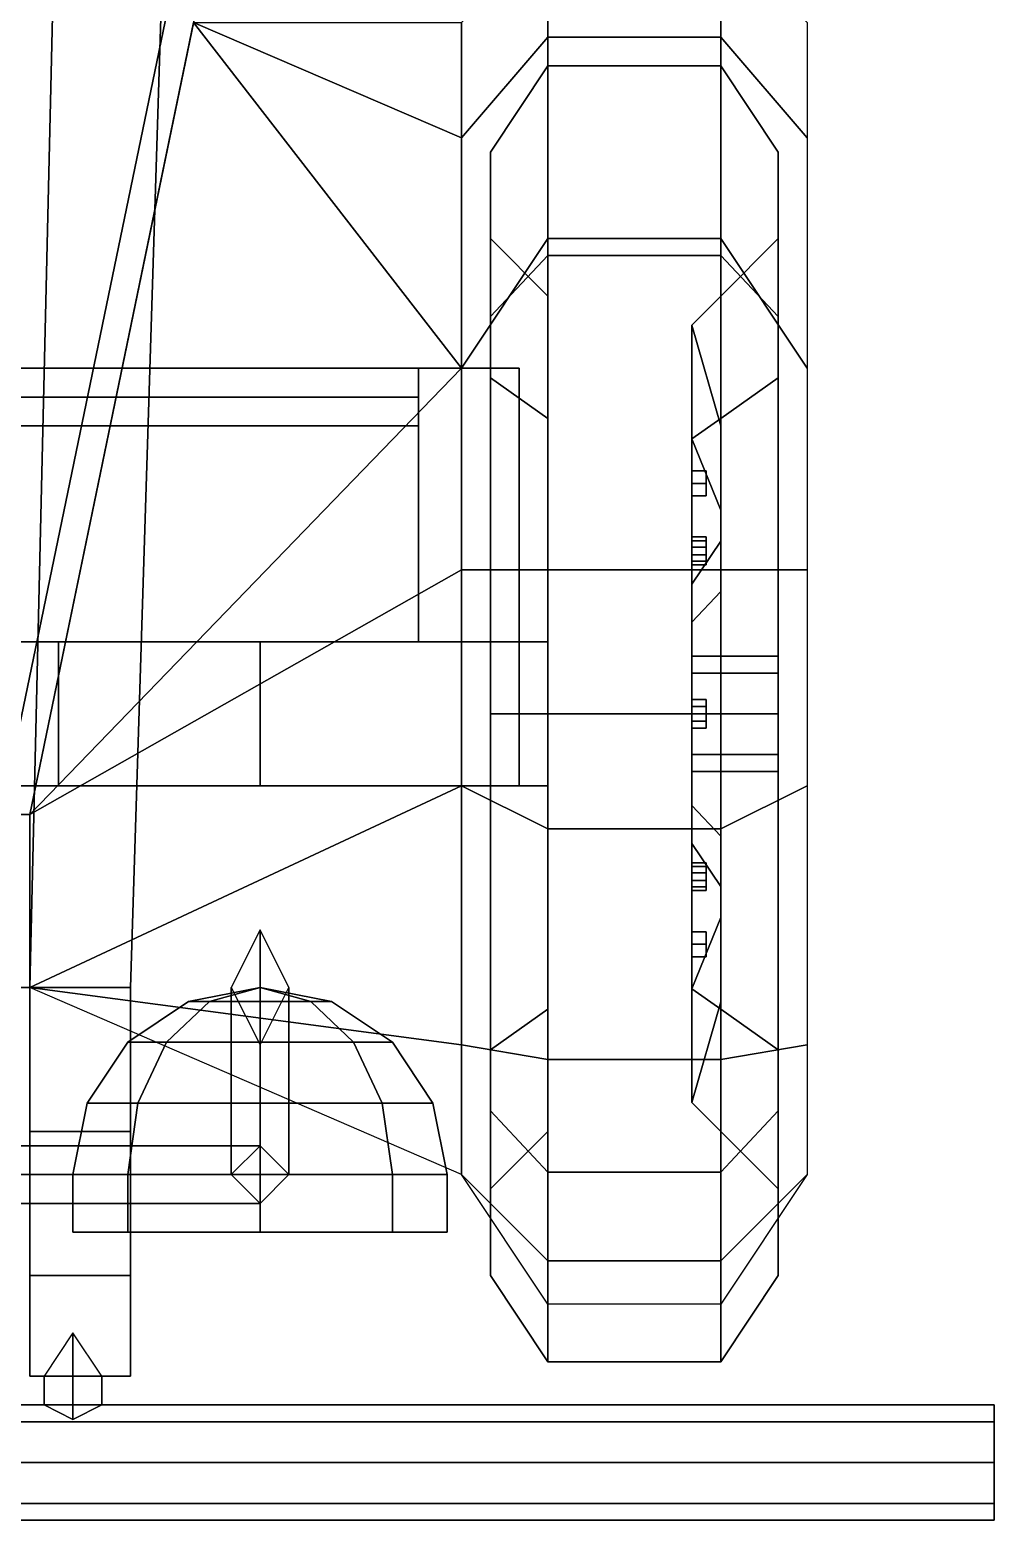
# Model space of a CAD drawing. Header units: millimetres. Extents: x -1 to 1, y -2.4 to 8.9.
# Drawn here: x 0.32 to 0.99, y -2.39 to -1.355 of the extents above; entities that cross this region are included whole.
import ezdxf

# ---------------------------------------------------------------- set-up
doc = ezdxf.new("R2010")
doc.units = ezdxf.units.MM
for name, color, linetype in [('cab_c4p', 7, 'Continuous'), ('fenders2', 5, 'Continuous'), ('frame', 5, 'Continuous'), ('frame_c4p', 5, 'Continuous'), ('wheels', 2, 'Continuous')]:
    doc.layers.add(name, color=color, linetype=linetype)

msp = doc.modelspace()

# ---------------------------------------------------------------- linework, layer by layer
for points in [[(0.05, -1.9, 1.49), (0.3, -1.9, 1.43), (0.48, -1.03, 1.43), (0.05, -1.03, 1.51)], [(0.3, -1.9, 1.43), (0.32, -1.9, 1.39), (0.5, -1.03, 1.39), (0.48, -1.03, 1.43)], [(0.32, -1.9, 1.39), (0.32, -1.9, 0.69), (0.5, -1.03, 0.69), (0.5, -1.03, 1.39)], [(0.32, -2.02, 0.69), (0.28, -2.02, 0.59), (0.28, -1.9, 0.59), (0.32, -1.9, 0.69)], [(0.3, -2.02, 1.43), (0.32, -2.02, 1.39), (0.32, -1.9, 1.39), (0.3, -1.9, 1.43)], [(0.32, -2.02, 1.39), (0.32, -2.02, 0.69), (0.32, -1.9, 0.69), (0.32, -1.9, 1.39)], [(0.46, -2.15, 0.88), (0.48, -2.13, 0.9), (0.48, -1.98, 0.79), (0.46, -2.02, 0.79)], [(0.48, -2.13, 0.9), (0.5, -2.15, 0.9), (0.5, -2.02, 0.79), (0.48, -1.98, 0.79)], [(-0.32, -2.02, 1.39), (0.32, -2.02, 1.39), (0.3, -2.02, 1.43), (-0.3, -2.02, 1.43)], [(-0.27, -2.02, 1.36), (0.27, -2.02, 1.36), (0.32, -2.02, 1.39), (-0.32, -2.02, 1.39)], [(0.48, -2.02, 1.07), (0.4303, -2.0299, 1.07), (0.4448, -2.0299, 1.1052), (0.48, -2.02, 1.07)], [(0.48, -2.02, 1.07), (0.4448, -2.0299, 1.0348), (0.4303, -2.0299, 1.07), (0.48, -2.02, 1.07)], [(0.48, -2.02, 1.07), (0.4448, -2.0299, 1.1052), (0.48, -2.0299, 1.1197), (0.48, -2.02, 1.07)], [(0.48, -2.02, 1.07), (0.48, -2.0299, 1.0203), (0.4448, -2.0299, 1.0348), (0.48, -2.02, 1.07)], [(0.48, -2.17, 0.9), (0.46, -2.15, 0.88), (0.46, -2.02, 0.79), (0.48, -2.06, 0.79)], [(0.48, -2.02, 1.07), (0.48, -2.0299, 1.1197), (0.5152, -2.0299, 1.1052), (0.48, -2.02, 1.07)], [(0.48, -2.02, 1.07), (0.5152, -2.0299, 1.1052), (0.5297, -2.0299, 1.07), (0.48, -2.02, 1.07)], [(0.48, -2.02, 1.07), (0.5297, -2.0299, 1.07), (0.5152, -2.0299, 1.0348), (0.48, -2.02, 1.07)], [(0.48, -2.02, 1.07), (0.5152, -2.0299, 1.0348), (0.48, -2.0299, 1.0203), (0.48, -2.02, 1.07)], [(0.5, -2.15, 0.9), (0.48, -2.17, 0.9), (0.48, -2.06, 0.79), (0.5, -2.02, 0.79)], [(0.4303, -2.0299, 1.07), (0.3881, -2.0581, 1.07), (0.415, -2.0581, 1.135), (0.4448, -2.0299, 1.1052)], [(0.4448, -2.0299, 1.0348), (0.415, -2.0581, 1.005), (0.3881, -2.0581, 1.07), (0.4303, -2.0299, 1.07)], [(0.4448, -2.0299, 1.1052), (0.415, -2.0581, 1.135), (0.48, -2.0581, 1.1619), (0.48, -2.0299, 1.1197)], [(0.48, -2.0299, 1.0203), (0.48, -2.0581, 0.9781), (0.415, -2.0581, 1.005), (0.4448, -2.0299, 1.0348)], [(0.48, -2.0299, 1.1197), (0.48, -2.0581, 1.1619), (0.545, -2.0581, 1.135), (0.5152, -2.0299, 1.1052)], [(0.5152, -2.0299, 1.0348), (0.545, -2.0581, 1.005), (0.48, -2.0581, 0.9781), (0.48, -2.0299, 1.0203)], [(0.5152, -2.0299, 1.1052), (0.545, -2.0581, 1.135), (0.5719, -2.0581, 1.07), (0.5297, -2.0299, 1.07)], [(0.5297, -2.0299, 1.07), (0.5719, -2.0581, 1.07), (0.545, -2.0581, 1.005), (0.5152, -2.0299, 1.0348)], [(0.3881, -2.0581, 1.07), (0.3599, -2.1003, 1.07), (0.3951, -2.1003, 1.1549), (0.415, -2.0581, 1.135)], [(0.415, -2.0581, 1.005), (0.3951, -2.1003, 0.9851), (0.3599, -2.1003, 1.07), (0.3881, -2.0581, 1.07)], [(0.415, -2.0581, 1.135), (0.3951, -2.1003, 1.1549), (0.48, -2.1003, 1.1901), (0.48, -2.0581, 1.1619)], [(0.48, -2.0581, 0.9781), (0.48, -2.1003, 0.9499), (0.3951, -2.1003, 0.9851), (0.415, -2.0581, 1.005)], [(0.48, -2.0581, 1.1619), (0.48, -2.1003, 1.1901), (0.5649, -2.1003, 1.1549), (0.545, -2.0581, 1.135)], [(0.545, -2.0581, 1.005), (0.5649, -2.1003, 0.9851), (0.48, -2.1003, 0.9499), (0.48, -2.0581, 0.9781)], [(0.545, -2.0581, 1.135), (0.5649, -2.1003, 1.1549), (0.6001, -2.1003, 1.07), (0.5719, -2.0581, 1.07)], [(0.5719, -2.0581, 1.07), (0.6001, -2.1003, 1.07), (0.5649, -2.1003, 0.9851), (0.545, -2.0581, 1.005)], [(0.3599, -2.1003, 1.07), (0.35, -2.15, 1.07), (0.3881, -2.15, 1.1619), (0.3951, -2.1003, 1.1549)], [(0.3951, -2.1003, 0.9851), (0.3881, -2.15, 0.9781), (0.35, -2.15, 1.07), (0.3599, -2.1003, 1.07)], [(0.3951, -2.1003, 1.1549), (0.3881, -2.15, 1.1619), (0.48, -2.15, 1.2), (0.48, -2.1003, 1.1901)], [(0.48, -2.1003, 0.9499), (0.48, -2.15, 0.94), (0.3881, -2.15, 0.9781), (0.3951, -2.1003, 0.9851)], [(0.48, -2.1003, 1.1901), (0.48, -2.15, 1.2), (0.5719, -2.15, 1.1619), (0.5649, -2.1003, 1.1549)], [(0.5649, -2.1003, 0.9851), (0.5719, -2.15, 0.9781), (0.48, -2.15, 0.94), (0.48, -2.1003, 0.9499)], [(0.5649, -2.1003, 1.1549), (0.5719, -2.15, 1.1619), (0.61, -2.15, 1.07), (0.6001, -2.1003, 1.07)], [(0.6001, -2.1003, 1.07), (0.61, -2.15, 1.07), (0.5719, -2.15, 0.9781), (0.5649, -2.1003, 0.9851)], [(0.46, -2.15, 0.92), (0.48, -2.13, 0.9), (-0.48, -2.13, 0.9), (-0.46, -2.15, 0.92)], [(0.48, -2.13, 0.9), (0.46, -2.15, 0.88), (-0.46, -2.15, 0.88), (-0.48, -2.13, 0.9)], [(0.46, -2.15, 0.95), (0.48, -2.13, 0.95), (0.48, -2.13, 0.9), (0.46, -2.15, 0.92)], [(0.48, -2.13, 0.95), (0.5, -2.15, 0.95), (0.5, -2.15, 0.9), (0.48, -2.13, 0.9)], [(0.48, -2.17, 0.9), (0.46, -2.15, 0.92), (-0.46, -2.15, 0.92), (-0.48, -2.17, 0.9)], [(0.46, -2.15, 0.88), (0.48, -2.17, 0.9), (-0.48, -2.17, 0.9), (-0.46, -2.15, 0.88)], [(0.3881, -2.15, 1.1619), (0.35, -2.15, 1.07), (0.35, -2.19, 1.07), (0.3881, -2.19, 1.1619)], [(0.35, -2.15, 1.07), (0.3881, -2.15, 0.9781), (0.3881, -2.19, 0.9781), (0.35, -2.19, 1.07)], [(0.48, -2.15, 1.2), (0.3881, -2.15, 1.1619), (0.3881, -2.19, 1.1619), (0.48, -2.19, 1.2)], [(0.3881, -2.15, 0.9781), (0.48, -2.15, 0.94), (0.48, -2.19, 0.94), (0.3881, -2.19, 0.9781)], [(0.48, -2.17, 0.94), (0.46, -2.15, 0.95), (0.46, -2.15, 0.92), (0.48, -2.17, 0.9)], [(0.5719, -2.15, 1.1619), (0.48, -2.15, 1.2), (0.48, -2.19, 1.2), (0.5719, -2.19, 1.1619)], [(0.48, -2.15, 0.94), (0.5719, -2.15, 0.9781), (0.5719, -2.19, 0.9781), (0.48, -2.19, 0.94)], [(0.5, -2.15, 0.95), (0.48, -2.17, 0.94), (0.48, -2.17, 0.9), (0.5, -2.15, 0.9)], [(0.61, -2.15, 1.07), (0.5719, -2.15, 1.1619), (0.5719, -2.19, 1.1619), (0.61, -2.19, 1.07)], [(0.5719, -2.15, 0.9781), (0.61, -2.15, 1.07), (0.61, -2.19, 1.07), (0.5719, -2.19, 0.9781)], [(0.35, -2.19, 1.07), (0.5719, -2.19, 1.1619), (0.48, -2.19, 1.2), (0.3881, -2.19, 1.1619)], [(0.3881, -2.19, 0.9781), (0.61, -2.19, 1.07), (0.5719, -2.19, 1.1619), (0.35, -2.19, 1.07)], [(0.48, -2.19, 0.94), (0.5719, -2.19, 0.9781), (0.61, -2.19, 1.07), (0.3881, -2.19, 0.9781)]]:
    msp.add_3dface(points)
at = {"layer": 'cab_c4p'}
for points in [[(0.05, -1.9, 1.49), (0.3, -1.9, 1.43), (0.48, -1.03, 1.43), (0.05, -1.03, 1.51)], [(0.3, -1.9, 1.43), (0.32, -1.9, 1.39), (0.5, -1.03, 1.39), (0.48, -1.03, 1.43)], [(0.32, -1.9, 1.39), (0.32, -1.9, 0.69), (0.5, -1.03, 0.69), (0.5, -1.03, 1.39)], [(0.32, -2.02, 0.69), (0.28, -2.02, 0.59), (0.28, -1.9, 0.59), (0.32, -1.9, 0.69)], [(0.3, -2.02, 1.43), (0.32, -2.02, 1.39), (0.32, -1.9, 1.39), (0.3, -1.9, 1.43)], [(0.32, -2.02, 1.39), (0.32, -2.02, 0.69), (0.32, -1.9, 0.69), (0.32, -1.9, 1.39)], [(0.46, -2.15, 0.88), (0.48, -2.13, 0.9), (0.48, -1.98, 0.79), (0.46, -2.02, 0.79)], [(0.48, -2.13, 0.9), (0.5, -2.15, 0.9), (0.5, -2.02, 0.79), (0.48, -1.98, 0.79)], [(-0.27, -2.02, 1.36), (0.27, -2.02, 1.36), (0.32, -2.02, 1.39), (-0.32, -2.02, 1.39)], [(-0.32, -2.02, 1.39), (0.32, -2.02, 1.39), (0.3, -2.02, 1.43), (-0.3, -2.02, 1.43)], [(0.48, -2.02, 1.07), (0.4448, -2.0299, 1.0348), (0.4303, -2.0299, 1.07), (0.48, -2.02, 1.07)], [(0.48, -2.02, 1.07), (0.4303, -2.0299, 1.07), (0.4448, -2.0299, 1.1052), (0.48, -2.02, 1.07)], [(0.48, -2.02, 1.07), (0.48, -2.0299, 1.0203), (0.4448, -2.0299, 1.0348), (0.48, -2.02, 1.07)], [(0.48, -2.02, 1.07), (0.4448, -2.0299, 1.1052), (0.48, -2.0299, 1.1197), (0.48, -2.02, 1.07)], [(0.48, -2.17, 0.9), (0.46, -2.15, 0.88), (0.46, -2.02, 0.79), (0.48, -2.06, 0.79)], [(0.5, -2.15, 0.9), (0.48, -2.17, 0.9), (0.48, -2.06, 0.79), (0.5, -2.02, 0.79)], [(0.48, -2.02, 1.07), (0.5152, -2.0299, 1.0348), (0.48, -2.0299, 1.0203), (0.48, -2.02, 1.07)], [(0.48, -2.02, 1.07), (0.5297, -2.0299, 1.07), (0.5152, -2.0299, 1.0348), (0.48, -2.02, 1.07)], [(0.48, -2.02, 1.07), (0.5152, -2.0299, 1.1052), (0.5297, -2.0299, 1.07), (0.48, -2.02, 1.07)], [(0.48, -2.02, 1.07), (0.48, -2.0299, 1.1197), (0.5152, -2.0299, 1.1052), (0.48, -2.02, 1.07)], [(0.4448, -2.0299, 1.0348), (0.415, -2.0581, 1.005), (0.3881, -2.0581, 1.07), (0.4303, -2.0299, 1.07)], [(0.4303, -2.0299, 1.07), (0.3881, -2.0581, 1.07), (0.415, -2.0581, 1.135), (0.4448, -2.0299, 1.1052)], [(0.48, -2.0299, 1.0203), (0.48, -2.0581, 0.9781), (0.415, -2.0581, 1.005), (0.4448, -2.0299, 1.0348)], [(0.4448, -2.0299, 1.1052), (0.415, -2.0581, 1.135), (0.48, -2.0581, 1.1619), (0.48, -2.0299, 1.1197)], [(0.5152, -2.0299, 1.0348), (0.545, -2.0581, 1.005), (0.48, -2.0581, 0.9781), (0.48, -2.0299, 1.0203)], [(0.48, -2.0299, 1.1197), (0.48, -2.0581, 1.1619), (0.545, -2.0581, 1.135), (0.5152, -2.0299, 1.1052)], [(0.5297, -2.0299, 1.07), (0.5719, -2.0581, 1.07), (0.545, -2.0581, 1.005), (0.5152, -2.0299, 1.0348)], [(0.5152, -2.0299, 1.1052), (0.545, -2.0581, 1.135), (0.5719, -2.0581, 1.07), (0.5297, -2.0299, 1.07)], [(0.415, -2.0581, 1.005), (0.3951, -2.1003, 0.9851), (0.3599, -2.1003, 1.07), (0.3881, -2.0581, 1.07)], [(0.3881, -2.0581, 1.07), (0.3599, -2.1003, 1.07), (0.3951, -2.1003, 1.1549), (0.415, -2.0581, 1.135)], [(0.48, -2.0581, 0.9781), (0.48, -2.1003, 0.9499), (0.3951, -2.1003, 0.9851), (0.415, -2.0581, 1.005)], [(0.415, -2.0581, 1.135), (0.3951, -2.1003, 1.1549), (0.48, -2.1003, 1.1901), (0.48, -2.0581, 1.1619)], [(0.545, -2.0581, 1.005), (0.5649, -2.1003, 0.9851), (0.48, -2.1003, 0.9499), (0.48, -2.0581, 0.9781)], [(0.48, -2.0581, 1.1619), (0.48, -2.1003, 1.1901), (0.5649, -2.1003, 1.1549), (0.545, -2.0581, 1.135)], [(0.5719, -2.0581, 1.07), (0.6001, -2.1003, 1.07), (0.5649, -2.1003, 0.9851), (0.545, -2.0581, 1.005)], [(0.545, -2.0581, 1.135), (0.5649, -2.1003, 1.1549), (0.6001, -2.1003, 1.07), (0.5719, -2.0581, 1.07)], [(0.3951, -2.1003, 0.9851), (0.3881, -2.15, 0.9781), (0.35, -2.15, 1.07), (0.3599, -2.1003, 1.07)], [(0.3599, -2.1003, 1.07), (0.35, -2.15, 1.07), (0.3881, -2.15, 1.1619), (0.3951, -2.1003, 1.1549)], [(0.3951, -2.1003, 1.1549), (0.3881, -2.15, 1.1619), (0.48, -2.15, 1.2), (0.48, -2.1003, 1.1901)], [(0.48, -2.1003, 0.9499), (0.48, -2.15, 0.94), (0.3881, -2.15, 0.9781), (0.3951, -2.1003, 0.9851)], [(0.48, -2.1003, 1.1901), (0.48, -2.15, 1.2), (0.5719, -2.15, 1.1619), (0.5649, -2.1003, 1.1549)], [(0.5649, -2.1003, 0.9851), (0.5719, -2.15, 0.9781), (0.48, -2.15, 0.94), (0.48, -2.1003, 0.9499)], [(0.6001, -2.1003, 1.07), (0.61, -2.15, 1.07), (0.5719, -2.15, 0.9781), (0.5649, -2.1003, 0.9851)], [(0.5649, -2.1003, 1.1549), (0.5719, -2.15, 1.1619), (0.61, -2.15, 1.07), (0.6001, -2.1003, 1.07)], [(0.48, -2.13, 0.9), (0.46, -2.15, 0.88), (-0.46, -2.15, 0.88), (-0.48, -2.13, 0.9)], [(0.46, -2.15, 0.92), (0.48, -2.13, 0.9), (-0.48, -2.13, 0.9), (-0.46, -2.15, 0.92)], [(0.46, -2.15, 0.95), (0.48, -2.13, 0.95), (0.48, -2.13, 0.9), (0.46, -2.15, 0.92)], [(0.48, -2.13, 0.95), (0.5, -2.15, 0.95), (0.5, -2.15, 0.9), (0.48, -2.13, 0.9)], [(0.46, -2.15, 0.88), (0.48, -2.17, 0.9), (-0.48, -2.17, 0.9), (-0.46, -2.15, 0.88)], [(0.48, -2.17, 0.9), (0.46, -2.15, 0.92), (-0.46, -2.15, 0.92), (-0.48, -2.17, 0.9)], [(0.35, -2.15, 1.07), (0.3881, -2.15, 0.9781), (0.3881, -2.19, 0.9781), (0.35, -2.19, 1.07)], [(0.3881, -2.15, 1.1619), (0.35, -2.15, 1.07), (0.35, -2.19, 1.07), (0.3881, -2.19, 1.1619)], [(0.48, -2.15, 1.2), (0.3881, -2.15, 1.1619), (0.3881, -2.19, 1.1619), (0.48, -2.19, 1.2)], [(0.3881, -2.15, 0.9781), (0.48, -2.15, 0.94), (0.48, -2.19, 0.94), (0.3881, -2.19, 0.9781)], [(0.48, -2.17, 0.94), (0.46, -2.15, 0.95), (0.46, -2.15, 0.92), (0.48, -2.17, 0.9)], [(0.5719, -2.15, 1.1619), (0.48, -2.15, 1.2), (0.48, -2.19, 1.2), (0.5719, -2.19, 1.1619)], [(0.5, -2.15, 0.95), (0.48, -2.17, 0.94), (0.48, -2.17, 0.9), (0.5, -2.15, 0.9)], [(0.48, -2.15, 0.94), (0.5719, -2.15, 0.9781), (0.5719, -2.19, 0.9781), (0.48, -2.19, 0.94)], [(0.5719, -2.15, 0.9781), (0.61, -2.15, 1.07), (0.61, -2.19, 1.07), (0.5719, -2.19, 0.9781)], [(0.61, -2.15, 1.07), (0.5719, -2.15, 1.1619), (0.5719, -2.19, 1.1619), (0.61, -2.19, 1.07)], [(0.35, -2.19, 1.07), (0.5719, -2.19, 1.1619), (0.48, -2.19, 1.2), (0.3881, -2.19, 1.1619)], [(0.3881, -2.19, 0.9781), (0.61, -2.19, 1.07), (0.5719, -2.19, 1.1619), (0.35, -2.19, 1.07)], [(0.48, -2.19, 0.94), (0.5719, -2.19, 0.9781), (0.61, -2.19, 1.07), (0.3881, -2.19, 0.9781)]]:
    msp.add_3dface(points, dxfattribs=at)
at = {"layer": 'fenders2'}
for points in [[(0.62, -1.35, 0.69), (0.68, -1.29, 0.69), (0.68, -1.36, 0.82), (0.62, -1.43, 0.8)], [(0.8, -1.36, 0.82), (0.68, -1.36, 0.82), (0.68, -1.29, 0.69), (0.8, -1.29, 0.69)], [(0.86, -1.43, 0.8), (0.8, -1.36, 0.82), (0.8, -1.29, 0.69), (0.86, -1.35, 0.69)], [(0.32, -1.9, 0.69), (0.4338, -1.35, 0.69), (0.62, -1.59, 0.92), (0.32, -1.9, 0.69)], [(0.4338, -1.35, 0.69), (0.62, -1.43, 0.8), (0.62, -1.59, 0.92), (0.4338, -1.35, 0.69)], [(0.4338, -1.35, 0.69), (0.62, -1.35, 0.69), (0.62, -1.43, 0.8), (0.4338, -1.35, 0.69)], [(0.62, -1.43, 0.8), (0.68, -1.36, 0.82), (0.68, -1.5, 0.95), (0.62, -1.59, 0.92)], [(0.8, -1.5, 0.95), (0.68, -1.5, 0.95), (0.68, -1.36, 0.82), (0.8, -1.36, 0.82)], [(0.86, -1.59, 0.92), (0.8, -1.5, 0.95), (0.8, -1.36, 0.82), (0.86, -1.43, 0.8)], [(0.62, -1.59, 0.92), (0.68, -1.5, 0.95), (0.68, -1.73, 1.04), (0.62, -1.73, 0.97)], [(0.8, -1.73, 1.04), (0.68, -1.73, 1.04), (0.68, -1.5, 0.95), (0.8, -1.5, 0.95)], [(0.86, -1.73, 0.97), (0.8, -1.73, 1.04), (0.8, -1.5, 0.95), (0.86, -1.59, 0.92)], [(0.32, -1.9, 0.69), (0.62, -1.59, 0.92), (0.62, -1.73, 0.97), (0.32, -1.9, 0.69)], [(0.32, -1.9, 0.69), (0.62, -1.73, 0.97), (0.62, -1.88, 0.97), (0.32, -2.02, 0.69)], [(0.62, -1.73, 0.97), (0.68, -1.73, 1.04), (0.68, -1.91, 1.04), (0.62, -1.88, 0.97)], [(0.8, -1.91, 1.04), (0.68, -1.91, 1.04), (0.68, -1.73, 1.04), (0.8, -1.73, 1.04)], [(0.86, -1.88, 0.97), (0.8, -1.91, 1.04), (0.8, -1.73, 1.04), (0.86, -1.73, 0.97)], [(0.32, -2.02, 0.69), (0.62, -1.88, 0.97), (0.62, -2.06, 0.9), (0.32, -2.02, 0.69)], [(0.62, -1.88, 0.97), (0.68, -1.91, 1.04), (0.68, -2.07, 0.99), (0.62, -2.06, 0.9)], [(0.86, -2.06, 0.9), (0.8, -2.07, 0.99), (0.8, -1.91, 1.04), (0.86, -1.88, 0.97)], [(0.8, -2.07, 0.99), (0.68, -2.07, 0.99), (0.68, -1.91, 1.04), (0.8, -1.91, 1.04)], [(0.32, -2.02, 0.69), (0.62, -2.06, 0.9), (0.62, -2.15, 0.83), (0.32, -2.02, 0.69)], [(0.62, -2.06, 0.9), (0.68, -2.07, 0.99), (0.68, -2.21, 0.89), (0.62, -2.15, 0.83)], [(0.8, -2.21, 0.89), (0.68, -2.21, 0.89), (0.68, -2.07, 0.99), (0.8, -2.07, 0.99)], [(0.86, -2.15, 0.83), (0.8, -2.21, 0.89), (0.8, -2.07, 0.99), (0.86, -2.06, 0.9)], [(0.62, -2.15, 0.83), (0.68, -2.21, 0.89), (0.68, -2.24, 0.82), (0.62, -2.15, 0.83)], [(0.86, -2.15, 0.83), (0.8, -2.24, 0.82), (0.8, -2.21, 0.89), (0.86, -2.15, 0.83)], [(0.8, -2.24, 0.82), (0.68, -2.24, 0.82), (0.68, -2.21, 0.89), (0.8, -2.21, 0.89)]]:
    msp.add_3dface(points, dxfattribs=at)
at = {"layer": 'frame'}
for points in [[(0.35, -0.74, 0.55), (0.43, -0.74, 0.55), (0.39, -2.02, 0.55), (0.32, -2.02, 0.55)], [(0.32, -2.02, 0.69), (0.39, -2.02, 0.69), (0.43, -0.74, 0.69), (0.35, -0.74, 0.69)], [(0.35, -0.74, 0.69), (0.35, -0.74, 0.55), (0.32, -2.02, 0.55), (0.32, -2.02, 0.69)], [(0.39, -2.02, 0.69), (0.39, -2.02, 0.55), (0.43, -0.74, 0.55), (0.43, -0.74, 0.69)], [(0.59, -1.61, 0.44), (0.59, -1.59, 0.42), (-0.59, -1.59, 0.42), (-0.59, -1.61, 0.44)], [(0.59, -1.59, 0.42), (0.59, -1.61, 0.4), (-0.59, -1.61, 0.4), (-0.59, -1.59, 0.42)], [(0.59, -1.59, 0.39), (0.59, -1.59, 0.44), (0.66, -1.59, 0.44), (0.66, -1.59, 0.39)], [(0.59, -1.78, 0.39), (0.59, -1.78, 0.44), (0.59, -1.59, 0.44), (0.59, -1.59, 0.39)], [(0.59, -1.78, 0.44), (0.66, -1.78, 0.44), (0.66, -1.59, 0.44), (0.59, -1.59, 0.44)], [(0.66, -1.78, 0.44), (0.66, -1.78, 0.39), (0.66, -1.59, 0.39), (0.66, -1.59, 0.44)], [(0.59, -1.63, 0.42), (0.59, -1.61, 0.44), (-0.59, -1.61, 0.44), (-0.59, -1.63, 0.42)], [(0.59, -1.61, 0.4), (0.59, -1.63, 0.42), (-0.59, -1.63, 0.42), (-0.59, -1.61, 0.4)], [(-0.48, -1.78, 0.29), (0.48, -1.78, 0.29), (0.48, -1.88, 0.29), (-0.48, -1.88, 0.29)], [(-0.34, -1.78, 0.34), (0.34, -1.78, 0.34), (0.48, -1.78, 0.29), (-0.48, -1.78, 0.29)], [(-0.34, -1.88, 0.34), (0.34, -1.88, 0.34), (0.34, -1.78, 0.34), (-0.34, -1.78, 0.34)], [(0.66, -1.78, 0.47), (0.34, -1.78, 0.34), (0.34, -1.88, 0.34), (0.66, -1.88, 0.47)], [(0.66, -1.78, 0.39), (0.48, -1.78, 0.29), (0.34, -1.78, 0.34), (0.66, -1.78, 0.47)], [(0.66, -1.88, 0.39), (0.48, -1.88, 0.29), (0.48, -1.78, 0.29), (0.66, -1.78, 0.39)], [(0.68, -1.88, 0.39), (0.66, -1.88, 0.39), (0.66, -1.78, 0.39), (0.68, -1.78, 0.39)], [(0.68, -1.78, 0.47), (0.66, -1.78, 0.47), (0.66, -1.88, 0.47), (0.68, -1.88, 0.47)], [(0.68, -1.78, 0.39), (0.66, -1.78, 0.39), (0.66, -1.78, 0.47), (0.68, -1.78, 0.47)], [(-0.48, -1.88, 0.29), (0.48, -1.88, 0.29), (0.34, -1.88, 0.34), (-0.34, -1.88, 0.34)], [(0.66, -1.88, 0.47), (0.34, -1.88, 0.34), (0.48, -1.88, 0.29), (0.66, -1.88, 0.39)], [(0.68, -1.88, 0.47), (0.66, -1.88, 0.47), (0.66, -1.88, 0.39), (0.68, -1.88, 0.39)], [(0.32, -2.02, 0.69), (0.32, -2.02, 0.55), (0.32, -2.12, 0.53), (0.32, -2.12, 0.66)], [(0.32, -2.02, 0.55), (0.39, -2.02, 0.55), (0.39, -2.12, 0.53), (0.32, -2.12, 0.53)], [(0.32, -2.12, 0.66), (0.39, -2.12, 0.66), (0.39, -2.02, 0.69), (0.32, -2.02, 0.69)], [(0.39, -2.02, 0.55), (0.39, -2.02, 0.69), (0.39, -2.12, 0.66), (0.39, -2.12, 0.53)], [(0.32, -2.12, 0.66), (0.32, -2.12, 0.53), (0.32, -2.22, 0.45), (0.32, -2.29, 0.51)], [(0.32, -2.29, 0.51), (0.39, -2.29, 0.51), (0.39, -2.12, 0.66), (0.32, -2.12, 0.66)], [(0.32, -2.12, 0.53), (0.39, -2.12, 0.53), (0.39, -2.22, 0.45), (0.32, -2.22, 0.45)], [(0.39, -2.12, 0.53), (0.39, -2.12, 0.66), (0.39, -2.29, 0.51), (0.39, -2.22, 0.45)], [(0.32, -2.29, 0.51), (0.32, -2.22, 0.45), (0.32, -2.29, 0.45)], [(0.32, -2.22, 0.45), (0.39, -2.22, 0.45), (0.39, -2.29, 0.45), (0.32, -2.29, 0.45)], [(0.39, -2.22, 0.45), (0.39, -2.29, 0.51), (0.39, -2.29, 0.45)], [(0.35, -2.26, 0.53), (0.33, -2.29, 0.51), (0.33, -2.31, 0.51), (0.35, -2.32, 0.53)], [(0.37, -2.29, 0.51), (0.35, -2.26, 0.53), (0.35, -2.32, 0.53), (0.37, -2.31, 0.51)], [(0.32, -2.29, 0.45), (0.39, -2.29, 0.45), (0.39, -2.29, 0.51), (0.32, -2.29, 0.51)], [(0.33, -2.29, 0.51), (0.35, -2.29, 0.49), (0.35, -2.32, 0.49), (0.33, -2.31, 0.51)], [(0.35, -2.29, 0.49), (0.37, -2.29, 0.51), (0.37, -2.31, 0.51), (0.35, -2.32, 0.49)], [(0.99, -2.3217, 0.5383), (0.99, -2.31, 0.51), (-0.99, -2.31, 0.51), (-0.99, -2.3217, 0.5383)], [(0.99, -2.31, 0.51), (0.99, -2.3217, 0.4817), (-0.99, -2.3217, 0.4817), (-0.99, -2.31, 0.51)], [(0.99, -2.3217, 0.4817), (0.99, -2.31, 0.51), (0.99, -2.3783, 0.4817), (0.99, -2.35, 0.47)], [(0.99, -2.31, 0.51), (0.99, -2.3217, 0.5383), (0.99, -2.39, 0.51), (0.99, -2.3783, 0.4817)], [(0.99, -2.35, 0.55), (0.99, -2.3217, 0.5383), (-0.99, -2.3217, 0.5383), (-0.99, -2.35, 0.55)], [(0.99, -2.3217, 0.4817), (0.99, -2.35, 0.47), (-0.99, -2.35, 0.47), (-0.99, -2.3217, 0.4817)], [(0.99, -2.3217, 0.5383), (0.99, -2.35, 0.55), (0.99, -2.3783, 0.5383), (0.99, -2.39, 0.51)], [(0.99, -2.3783, 0.5383), (0.99, -2.35, 0.55), (-0.99, -2.35, 0.55), (-0.99, -2.3783, 0.5383)], [(0.99, -2.35, 0.47), (0.99, -2.3783, 0.4817), (-0.99, -2.3783, 0.4817), (-0.99, -2.35, 0.47)], [(0.99, -2.39, 0.51), (0.99, -2.3783, 0.5383), (-0.99, -2.3783, 0.5383), (-0.99, -2.39, 0.51)], [(0.99, -2.3783, 0.4817), (0.99, -2.39, 0.51), (-0.99, -2.39, 0.51), (-0.99, -2.3783, 0.4817)]]:
    msp.add_3dface(points, dxfattribs=at)
at = {"layer": 'frame_c4p'}
for points in [[(0.35, -0.74, 0.69), (0.35, -0.74, 0.55), (0.32, -2.02, 0.55), (0.32, -2.02, 0.69)], [(0.32, -2.02, 0.69), (0.39, -2.02, 0.69), (0.43, -0.74, 0.69), (0.35, -0.74, 0.69)], [(0.35, -0.74, 0.55), (0.43, -0.74, 0.55), (0.39, -2.02, 0.55), (0.32, -2.02, 0.55)], [(0.39, -2.02, 0.69), (0.39, -2.02, 0.55), (0.43, -0.74, 0.55), (0.43, -0.74, 0.69)], [(0.59, -1.59, 0.42), (0.59, -1.61, 0.4), (-0.59, -1.61, 0.4), (-0.59, -1.59, 0.42)], [(0.59, -1.61, 0.44), (0.59, -1.59, 0.42), (-0.59, -1.59, 0.42), (-0.59, -1.61, 0.44)], [(0.59, -1.78, 0.44), (0.66, -1.78, 0.44), (0.66, -1.59, 0.44), (0.59, -1.59, 0.44)], [(0.59, -1.78, 0.39), (0.59, -1.78, 0.44), (0.59, -1.59, 0.44), (0.59, -1.59, 0.39)], [(0.59, -1.59, 0.39), (0.59, -1.59, 0.44), (0.66, -1.59, 0.44), (0.66, -1.59, 0.39)], [(0.66, -1.78, 0.44), (0.66, -1.78, 0.39), (0.66, -1.59, 0.39), (0.66, -1.59, 0.44)], [(0.59, -1.61, 0.4), (0.59, -1.63, 0.42), (-0.59, -1.63, 0.42), (-0.59, -1.61, 0.4)], [(0.59, -1.63, 0.42), (0.59, -1.61, 0.44), (-0.59, -1.61, 0.44), (-0.59, -1.63, 0.42)], [(-0.34, -1.78, 0.34), (0.34, -1.78, 0.34), (0.48, -1.78, 0.29), (-0.48, -1.78, 0.29)], [(-0.48, -1.78, 0.29), (0.48, -1.78, 0.29), (0.48, -1.88, 0.29), (-0.48, -1.88, 0.29)], [(-0.34, -1.88, 0.34), (0.34, -1.88, 0.34), (0.34, -1.78, 0.34), (-0.34, -1.78, 0.34)], [(0.66, -1.78, 0.39), (0.48, -1.78, 0.29), (0.34, -1.78, 0.34), (0.66, -1.78, 0.47)], [(0.66, -1.78, 0.47), (0.34, -1.78, 0.34), (0.34, -1.88, 0.34), (0.66, -1.88, 0.47)], [(0.66, -1.88, 0.39), (0.48, -1.88, 0.29), (0.48, -1.78, 0.29), (0.66, -1.78, 0.39)], [(0.68, -1.78, 0.39), (0.66, -1.78, 0.39), (0.66, -1.78, 0.47), (0.68, -1.78, 0.47)], [(0.68, -1.78, 0.47), (0.66, -1.78, 0.47), (0.66, -1.88, 0.47), (0.68, -1.88, 0.47)], [(0.68, -1.88, 0.39), (0.66, -1.88, 0.39), (0.66, -1.78, 0.39), (0.68, -1.78, 0.39)], [(-0.48, -1.88, 0.29), (0.48, -1.88, 0.29), (0.34, -1.88, 0.34), (-0.34, -1.88, 0.34)], [(0.66, -1.88, 0.47), (0.34, -1.88, 0.34), (0.48, -1.88, 0.29), (0.66, -1.88, 0.39)], [(0.68, -1.88, 0.47), (0.66, -1.88, 0.47), (0.66, -1.88, 0.39), (0.68, -1.88, 0.39)], [(0.32, -2.02, 0.55), (0.39, -2.02, 0.55), (0.39, -2.12, 0.53), (0.32, -2.12, 0.53)], [(0.32, -2.02, 0.69), (0.32, -2.02, 0.55), (0.32, -2.12, 0.53), (0.32, -2.12, 0.66)], [(0.32, -2.12, 0.66), (0.39, -2.12, 0.66), (0.39, -2.02, 0.69), (0.32, -2.02, 0.69)], [(0.39, -2.02, 0.55), (0.39, -2.02, 0.69), (0.39, -2.12, 0.66), (0.39, -2.12, 0.53)], [(0.32, -2.29, 0.51), (0.39, -2.29, 0.51), (0.39, -2.12, 0.66), (0.32, -2.12, 0.66)], [(0.32, -2.12, 0.66), (0.32, -2.12, 0.53), (0.32, -2.22, 0.45), (0.32, -2.29, 0.51)], [(0.32, -2.12, 0.53), (0.39, -2.12, 0.53), (0.39, -2.22, 0.45), (0.32, -2.22, 0.45)], [(0.39, -2.12, 0.53), (0.39, -2.12, 0.66), (0.39, -2.29, 0.51), (0.39, -2.22, 0.45)], [(0.32, -2.22, 0.45), (0.39, -2.22, 0.45), (0.39, -2.29, 0.45), (0.32, -2.29, 0.45)], [(0.32, -2.29, 0.51), (0.32, -2.22, 0.45), (0.32, -2.29, 0.45)], [(0.39, -2.22, 0.45), (0.39, -2.29, 0.51), (0.39, -2.29, 0.45)], [(0.35, -2.26, 0.53), (0.33, -2.29, 0.51), (0.33, -2.31, 0.51), (0.35, -2.32, 0.53)], [(0.37, -2.29, 0.51), (0.35, -2.26, 0.53), (0.35, -2.32, 0.53), (0.37, -2.31, 0.51)], [(0.32, -2.29, 0.45), (0.39, -2.29, 0.45), (0.39, -2.29, 0.51), (0.32, -2.29, 0.51)], [(0.33, -2.29, 0.51), (0.35, -2.29, 0.49), (0.35, -2.32, 0.49), (0.33, -2.31, 0.51)], [(0.35, -2.29, 0.49), (0.37, -2.29, 0.51), (0.37, -2.31, 0.51), (0.35, -2.32, 0.49)], [(0.99, -2.31, 0.51), (0.99, -2.3217, 0.4817), (-0.99, -2.3217, 0.4817), (-0.99, -2.31, 0.51)], [(0.99, -2.3217, 0.5383), (0.99, -2.31, 0.51), (-0.99, -2.31, 0.51), (-0.99, -2.3217, 0.5383)], [(0.99, -2.31, 0.51), (0.99, -2.3217, 0.5383), (0.99, -2.39, 0.51), (0.99, -2.3783, 0.4817)], [(0.99, -2.3217, 0.4817), (0.99, -2.31, 0.51), (0.99, -2.3783, 0.4817), (0.99, -2.35, 0.47)], [(0.99, -2.35, 0.55), (0.99, -2.3217, 0.5383), (-0.99, -2.3217, 0.5383), (-0.99, -2.35, 0.55)], [(0.99, -2.3217, 0.4817), (0.99, -2.35, 0.47), (-0.99, -2.35, 0.47), (-0.99, -2.3217, 0.4817)], [(0.99, -2.3217, 0.5383), (0.99, -2.35, 0.55), (0.99, -2.3783, 0.5383), (0.99, -2.39, 0.51)], [(0.99, -2.3783, 0.5383), (0.99, -2.35, 0.55), (-0.99, -2.35, 0.55), (-0.99, -2.3783, 0.5383)], [(0.99, -2.35, 0.47), (0.99, -2.3783, 0.4817), (-0.99, -2.3783, 0.4817), (-0.99, -2.35, 0.47)], [(0.99, -2.3783, 0.4817), (0.99, -2.39, 0.51), (-0.99, -2.39, 0.51), (-0.99, -2.3783, 0.4817)], [(0.99, -2.39, 0.51), (0.99, -2.3783, 0.5383), (-0.99, -2.3783, 0.5383), (-0.99, -2.39, 0.51)]]:
    msp.add_3dface(points, dxfattribs=at)
at = {"layer": 'wheels'}
for points in [[(0.68, -1.38, 0.43), (0.68, -1.5118, 0.1118), (0.64, -1.5542, 0.1542), (0.64, -1.44, 0.43)], [(0.68, -1.5118, 0.7482), (0.68, -1.38, 0.43), (0.64, -1.44, 0.43), (0.64, -1.5542, 0.7058)], [(0.68, -1.5118, 0.1118), (0.68, -1.38, 0.43), (0.8, -1.38, 0.43), (0.8, -1.5118, 0.1118)], [(0.68, -1.38, 0.43), (0.68, -1.5118, 0.7482), (0.8, -1.5118, 0.7482), (0.8, -1.38, 0.43)], [(0.8, -1.5118, 0.1118), (0.8, -1.38, 0.43), (0.84, -1.44, 0.43), (0.84, -1.5542, 0.1542)], [(0.8, -1.38, 0.43), (0.8, -1.5118, 0.7482), (0.84, -1.5542, 0.7058), (0.84, -1.44, 0.43)], [(0.64, -1.44, 0.43), (0.64, -1.5542, 0.1542), (0.64, -1.5967, 0.1967), (0.64, -1.5, 0.43)], [(0.64, -1.5542, 0.7058), (0.64, -1.44, 0.43), (0.64, -1.5, 0.43), (0.64, -1.5967, 0.6633)], [(0.84, -1.5542, 0.1542), (0.84, -1.44, 0.43), (0.84, -1.5, 0.43), (0.84, -1.5967, 0.1967)], [(0.84, -1.44, 0.43), (0.84, -1.5542, 0.7058), (0.84, -1.5967, 0.6633), (0.84, -1.5, 0.43)], [(0.64, -1.5, 0.43), (0.64, -1.5967, 0.1967), (0.68, -1.6249, 0.2249), (0.68, -1.54, 0.43)], [(0.64, -1.5967, 0.6633), (0.64, -1.5, 0.43), (0.68, -1.54, 0.43), (0.68, -1.6249, 0.6351)], [(0.84, -1.5967, 0.1967), (0.84, -1.5, 0.43), (0.8, -1.54, 0.43), (0.8, -1.6249, 0.2249)], [(0.84, -1.5, 0.43), (0.84, -1.5967, 0.6633), (0.8, -1.6249, 0.6351), (0.8, -1.54, 0.43)], [(0.68, -1.83, 0.88), (0.68, -1.5118, 0.7482), (0.64, -1.5542, 0.7058), (0.64, -1.83, 0.82)], [(0.68, -1.5118, 0.1118), (0.68, -1.83, -0.02), (0.64, -1.83, 0.04), (0.64, -1.5542, 0.1542)], [(0.68, -1.5118, 0.7482), (0.68, -1.83, 0.88), (0.8, -1.83, 0.88), (0.8, -1.5118, 0.7482)], [(0.68, -1.83, -0.02), (0.68, -1.5118, 0.1118), (0.8, -1.5118, 0.1118), (0.8, -1.83, -0.02)], [(0.8, -1.5118, 0.7482), (0.8, -1.83, 0.88), (0.84, -1.83, 0.82), (0.84, -1.5542, 0.7058)], [(0.8, -1.83, -0.02), (0.8, -1.5118, 0.1118), (0.84, -1.5542, 0.1542), (0.84, -1.83, 0.04)], [(0.68, -1.83, 0.14), (0.68, -1.6249, 0.6351), (0.68, -1.54, 0.43), (0.68, -1.6249, 0.2249)], [(0.8, -1.54, 0.43), (0.8, -1.6249, 0.6351), (0.78, -1.6391, 0.6209), (0.78, -1.56, 0.43)], [(0.8, -1.6249, 0.2249), (0.8, -1.54, 0.43), (0.78, -1.56, 0.43), (0.78, -1.6391, 0.2391)], [(0.64, -1.5542, 0.1542), (0.64, -1.83, 0.04), (0.64, -1.83, 0.1), (0.64, -1.5967, 0.1967)], [(0.64, -1.83, 0.82), (0.64, -1.5542, 0.7058), (0.64, -1.5967, 0.6633), (0.64, -1.83, 0.76)], [(0.78, -1.56, 0.43), (0.78, -1.6391, 0.6209), (0.8, -1.6886, 0.5714), (0.8, -1.63, 0.43)], [(0.78, -1.6391, 0.2391), (0.78, -1.56, 0.43), (0.8, -1.63, 0.43), (0.8, -1.6886, 0.2886)], [(0.84, -1.83, 0.04), (0.84, -1.5542, 0.1542), (0.84, -1.5967, 0.1967), (0.84, -1.83, 0.1)], [(0.84, -1.5542, 0.7058), (0.84, -1.83, 0.82), (0.84, -1.83, 0.76), (0.84, -1.5967, 0.6633)], [(0.64, -1.5967, 0.1967), (0.64, -1.83, 0.1), (0.68, -1.83, 0.14), (0.68, -1.6249, 0.2249)], [(0.64, -1.83, 0.76), (0.64, -1.5967, 0.6633), (0.68, -1.6249, 0.6351), (0.68, -1.83, 0.72)], [(0.84, -1.83, 0.1), (0.84, -1.5967, 0.1967), (0.8, -1.6249, 0.2249), (0.8, -1.83, 0.14)], [(0.84, -1.5967, 0.6633), (0.84, -1.83, 0.76), (0.8, -1.83, 0.72), (0.8, -1.6249, 0.6351)], [(0.68, -2.0351, 0.2249), (0.68, -1.83, 0.72), (0.68, -1.6249, 0.6351), (0.68, -1.83, 0.14)], [(0.8, -1.83, 0.14), (0.8, -1.6249, 0.2249), (0.78, -1.6391, 0.2391), (0.78, -1.83, 0.16)], [(0.8, -1.6249, 0.6351), (0.8, -1.83, 0.72), (0.78, -1.83, 0.7), (0.78, -1.6391, 0.6209)], [(0.8, -1.63, 0.43), (0.8, -1.6886, 0.5714), (0.8, -1.7451, 0.5149), (0.8, -1.71, 0.43)], [(0.8, -1.6886, 0.2886), (0.8, -1.63, 0.43), (0.8, -1.71, 0.43), (0.8, -1.7451, 0.3451)], [(0.78, -1.6391, 0.6209), (0.78, -1.83, 0.7), (0.8, -1.83, 0.63), (0.8, -1.6886, 0.5714)], [(0.78, -1.83, 0.16), (0.78, -1.6391, 0.2391), (0.8, -1.6886, 0.2886), (0.8, -1.83, 0.23)], [(0.78, -1.6613, 0.435), (0.78, -1.67, 0.44), (0.79, -1.67, 0.44), (0.79, -1.6613, 0.435)], [(0.78, -1.6613, 0.425), (0.78, -1.6613, 0.435), (0.79, -1.6613, 0.435), (0.79, -1.6613, 0.425)], [(0.78, -1.67, 0.42), (0.78, -1.6613, 0.425), (0.79, -1.6613, 0.425), (0.79, -1.67, 0.42)], [(0.79, -1.67, 0.44), (0.79, -1.67, 0.42), (0.79, -1.6613, 0.425), (0.79, -1.6613, 0.435)], [(0.78, -1.6787, 0.425), (0.78, -1.67, 0.42), (0.79, -1.67, 0.42), (0.79, -1.6787, 0.425)], [(0.78, -1.67, 0.44), (0.78, -1.6787, 0.435), (0.79, -1.6787, 0.435), (0.79, -1.67, 0.44)], [(0.79, -1.6787, 0.435), (0.79, -1.6787, 0.425), (0.79, -1.67, 0.42), (0.79, -1.67, 0.44)], [(0.78, -1.6787, 0.435), (0.78, -1.6787, 0.425), (0.79, -1.6787, 0.425), (0.79, -1.6787, 0.435)], [(0.8, -1.6886, 0.5714), (0.8, -1.83, 0.63), (0.8, -1.83, 0.55), (0.8, -1.7451, 0.5149)], [(0.8, -1.83, 0.23), (0.8, -1.6886, 0.2886), (0.8, -1.7451, 0.3451), (0.8, -1.83, 0.31)], [(0.78, -1.7072, 0.3143), (0.78, -1.7098, 0.3239), (0.79, -1.7098, 0.3239), (0.79, -1.7072, 0.3143)], [(0.78, -1.7143, 0.3072), (0.78, -1.7072, 0.3143), (0.79, -1.7072, 0.3143), (0.79, -1.7143, 0.3072)], [(0.78, -1.7072, 0.5457), (0.78, -1.7143, 0.5528), (0.79, -1.7143, 0.5528), (0.79, -1.7072, 0.5457)], [(0.78, -1.7098, 0.5361), (0.78, -1.7072, 0.5457), (0.79, -1.7072, 0.5457), (0.79, -1.7098, 0.5361)], [(0.79, -1.7098, 0.3239), (0.79, -1.7239, 0.3098), (0.79, -1.7143, 0.3072), (0.79, -1.7072, 0.3143)], [(0.79, -1.7239, 0.5502), (0.79, -1.7098, 0.5361), (0.79, -1.7072, 0.5457), (0.79, -1.7143, 0.5528)], [(0.78, -1.7098, 0.3239), (0.78, -1.7195, 0.3265), (0.79, -1.7195, 0.3265), (0.79, -1.7098, 0.3239)], [(0.78, -1.7195, 0.5335), (0.78, -1.7098, 0.5361), (0.79, -1.7098, 0.5361), (0.79, -1.7195, 0.5335)], [(0.8, -1.71, 0.43), (0.8, -1.7451, 0.5149), (0.78, -1.7664, 0.4936), (0.78, -1.74, 0.43)], [(0.8, -1.7451, 0.3451), (0.8, -1.71, 0.43), (0.78, -1.74, 0.43), (0.78, -1.7664, 0.3664)], [(0.78, -1.7239, 0.3098), (0.78, -1.7143, 0.3072), (0.79, -1.7143, 0.3072), (0.79, -1.7239, 0.3098)], [(0.78, -1.7143, 0.5528), (0.78, -1.7239, 0.5502), (0.79, -1.7239, 0.5502), (0.79, -1.7143, 0.5528)], [(0.79, -1.7195, 0.3265), (0.79, -1.7265, 0.3195), (0.79, -1.7239, 0.3098), (0.79, -1.7098, 0.3239)], [(0.79, -1.7265, 0.5405), (0.79, -1.7195, 0.5335), (0.79, -1.7098, 0.5361), (0.79, -1.7239, 0.5502)], [(0.78, -1.7195, 0.3265), (0.78, -1.7265, 0.3195), (0.79, -1.7265, 0.3195), (0.79, -1.7195, 0.3265)], [(0.78, -1.7265, 0.5405), (0.78, -1.7195, 0.5335), (0.79, -1.7195, 0.5335), (0.79, -1.7265, 0.5405)], [(0.78, -1.7265, 0.3195), (0.78, -1.7239, 0.3098), (0.79, -1.7239, 0.3098), (0.79, -1.7265, 0.3195)], [(0.78, -1.7239, 0.5502), (0.78, -1.7265, 0.5405), (0.79, -1.7265, 0.5405), (0.79, -1.7239, 0.5502)], [(0.78, -1.74, 0.43), (0.78, -1.7664, 0.4936), (0.78, -1.8017, 0.4583), (0.78, -1.79, 0.43)], [(0.78, -1.7664, 0.3664), (0.78, -1.74, 0.43), (0.78, -1.79, 0.43), (0.78, -1.8017, 0.4017)], [(0.8, -1.7451, 0.5149), (0.8, -1.83, 0.55), (0.78, -1.83, 0.52), (0.78, -1.7664, 0.4936)], [(0.8, -1.83, 0.31), (0.8, -1.7451, 0.3451), (0.78, -1.7664, 0.3664), (0.78, -1.83, 0.34)], [(0.78, -1.7664, 0.4936), (0.78, -1.83, 0.52), (0.78, -1.83, 0.47), (0.78, -1.8017, 0.4583)], [(0.78, -1.83, 0.34), (0.78, -1.7664, 0.3664), (0.78, -1.8017, 0.4017), (0.78, -1.83, 0.39)], [(0.84, -1.8017, 0.4583), (0.84, -1.79, 0.43), (0.78, -1.79, 0.43), (0.78, -1.8017, 0.4583)], [(0.84, -1.79, 0.43), (0.84, -1.8017, 0.4017), (0.78, -1.8017, 0.4017), (0.78, -1.79, 0.43)], [(0.84, -1.8583, 0.4017), (0.84, -1.79, 0.43), (0.84, -1.8017, 0.4583), (0.84, -1.87, 0.43)], [(0.84, -1.83, 0.39), (0.84, -1.8017, 0.4017), (0.84, -1.79, 0.43), (0.84, -1.8583, 0.4017)], [(0.84, -1.83, 0.47), (0.84, -1.8017, 0.4583), (0.78, -1.8017, 0.4583), (0.78, -1.83, 0.47)], [(0.84, -1.8017, 0.4017), (0.84, -1.83, 0.39), (0.78, -1.83, 0.39), (0.78, -1.8017, 0.4017)], [(0.84, -1.87, 0.43), (0.84, -1.8017, 0.4583), (0.84, -1.83, 0.47), (0.84, -1.8583, 0.4583)], [(0.78, -1.825, 0.2613), (0.78, -1.82, 0.27), (0.79, -1.82, 0.27), (0.79, -1.825, 0.2613)], [(0.78, -1.82, 0.27), (0.78, -1.825, 0.2787), (0.79, -1.825, 0.2787), (0.79, -1.82, 0.27)], [(0.78, -1.82, 0.59), (0.78, -1.825, 0.5987), (0.79, -1.825, 0.5987), (0.79, -1.82, 0.59)], [(0.78, -1.825, 0.5813), (0.78, -1.82, 0.59), (0.79, -1.82, 0.59), (0.79, -1.825, 0.5813)], [(0.79, -1.82, 0.27), (0.79, -1.84, 0.27), (0.79, -1.835, 0.2613), (0.79, -1.825, 0.2613)], [(0.79, -1.825, 0.2787), (0.79, -1.835, 0.2787), (0.79, -1.84, 0.27), (0.79, -1.82, 0.27)], [(0.79, -1.84, 0.59), (0.79, -1.82, 0.59), (0.79, -1.825, 0.5987), (0.79, -1.835, 0.5987)], [(0.79, -1.835, 0.5813), (0.79, -1.825, 0.5813), (0.79, -1.82, 0.59), (0.79, -1.84, 0.59)], [(0.68, -2.1482, 0.7482), (0.68, -1.83, 0.88), (0.64, -1.83, 0.82), (0.64, -2.1058, 0.7058)], [(0.64, -1.83, 0.1), (0.64, -2.0633, 0.1967), (0.68, -2.0351, 0.2249), (0.68, -1.83, 0.14)], [(0.64, -1.83, 0.04), (0.64, -2.1058, 0.1542), (0.64, -2.0633, 0.1967), (0.64, -1.83, 0.1)], [(0.68, -1.83, -0.02), (0.68, -2.1482, 0.1118), (0.64, -2.1058, 0.1542), (0.64, -1.83, 0.04)], [(0.64, -2.1058, 0.7058), (0.64, -1.83, 0.82), (0.64, -1.83, 0.76), (0.64, -2.0633, 0.6633)], [(0.64, -2.0633, 0.6633), (0.64, -1.83, 0.76), (0.68, -1.83, 0.72), (0.68, -2.0351, 0.6351)], [(0.68, -1.83, 0.88), (0.68, -2.1482, 0.7482), (0.8, -2.1482, 0.7482), (0.8, -1.83, 0.88)], [(0.68, -2.1482, 0.1118), (0.68, -1.83, -0.02), (0.8, -1.83, -0.02), (0.8, -2.1482, 0.1118)], [(0.68, -2.12, 0.43), (0.68, -2.0351, 0.6351), (0.68, -1.83, 0.72), (0.68, -2.0351, 0.2249)], [(0.78, -1.835, 0.2613), (0.78, -1.825, 0.2613), (0.79, -1.825, 0.2613), (0.79, -1.835, 0.2613)], [(0.78, -1.825, 0.2787), (0.78, -1.835, 0.2787), (0.79, -1.835, 0.2787), (0.79, -1.825, 0.2787)], [(0.78, -1.825, 0.5987), (0.78, -1.835, 0.5987), (0.79, -1.835, 0.5987), (0.79, -1.825, 0.5987)], [(0.78, -1.835, 0.5813), (0.78, -1.825, 0.5813), (0.79, -1.825, 0.5813), (0.79, -1.835, 0.5813)], [(0.8, -2.0351, 0.2249), (0.8, -1.83, 0.14), (0.78, -1.83, 0.16), (0.78, -2.0209, 0.2391)], [(0.8, -1.83, 0.72), (0.8, -2.0351, 0.6351), (0.78, -2.0209, 0.6209), (0.78, -1.83, 0.7)], [(0.78, -1.83, 0.7), (0.78, -2.0209, 0.6209), (0.8, -1.9714, 0.5714), (0.8, -1.83, 0.63)], [(0.78, -2.0209, 0.2391), (0.78, -1.83, 0.16), (0.8, -1.83, 0.23), (0.8, -1.9714, 0.2886)], [(0.8, -1.83, 0.55), (0.8, -1.9149, 0.5149), (0.78, -1.8936, 0.4936), (0.78, -1.83, 0.52)], [(0.8, -1.9149, 0.3451), (0.8, -1.83, 0.31), (0.78, -1.83, 0.34), (0.78, -1.8936, 0.3664)], [(0.84, -1.8583, 0.4583), (0.84, -1.83, 0.47), (0.78, -1.83, 0.47), (0.78, -1.8583, 0.4583)], [(0.84, -1.83, 0.39), (0.84, -1.8583, 0.4017), (0.78, -1.8583, 0.4017), (0.78, -1.83, 0.39)], [(0.78, -1.83, 0.52), (0.78, -1.8936, 0.4936), (0.78, -1.8583, 0.4583), (0.78, -1.83, 0.47)], [(0.78, -1.8936, 0.3664), (0.78, -1.83, 0.34), (0.78, -1.83, 0.39), (0.78, -1.8583, 0.4017)], [(0.8, -1.83, 0.88), (0.8, -2.1482, 0.7482), (0.84, -2.1058, 0.7058), (0.84, -1.83, 0.82)], [(0.84, -2.0633, 0.1967), (0.84, -1.83, 0.1), (0.8, -1.83, 0.14), (0.8, -2.0351, 0.2249)], [(0.8, -2.1482, 0.1118), (0.8, -1.83, -0.02), (0.84, -1.83, 0.04), (0.84, -2.1058, 0.1542)], [(0.84, -1.83, 0.76), (0.84, -2.0633, 0.6633), (0.8, -2.0351, 0.6351), (0.8, -1.83, 0.72)], [(0.8, -1.83, 0.63), (0.8, -1.9714, 0.5714), (0.8, -1.9149, 0.5149), (0.8, -1.83, 0.55)], [(0.8, -1.9714, 0.2886), (0.8, -1.83, 0.23), (0.8, -1.83, 0.31), (0.8, -1.9149, 0.3451)], [(0.84, -2.1058, 0.1542), (0.84, -1.83, 0.04), (0.84, -1.83, 0.1), (0.84, -2.0633, 0.1967)], [(0.84, -1.83, 0.82), (0.84, -2.1058, 0.7058), (0.84, -2.0633, 0.6633), (0.84, -1.83, 0.76)], [(0.78, -1.84, 0.27), (0.78, -1.835, 0.2613), (0.79, -1.835, 0.2613), (0.79, -1.84, 0.27)], [(0.78, -1.835, 0.2787), (0.78, -1.84, 0.27), (0.79, -1.84, 0.27), (0.79, -1.835, 0.2787)], [(0.78, -1.835, 0.5987), (0.78, -1.84, 0.59), (0.79, -1.84, 0.59), (0.79, -1.835, 0.5987)], [(0.78, -1.84, 0.59), (0.78, -1.835, 0.5813), (0.79, -1.835, 0.5813), (0.79, -1.84, 0.59)], [(0.84, -1.87, 0.43), (0.84, -1.8583, 0.4583), (0.78, -1.8583, 0.4583), (0.78, -1.87, 0.43)], [(0.84, -1.8583, 0.4017), (0.84, -1.87, 0.43), (0.78, -1.87, 0.43), (0.78, -1.8583, 0.4017)], [(0.78, -1.92, 0.43), (0.78, -1.8936, 0.3664), (0.78, -1.8583, 0.4017), (0.78, -1.87, 0.43)], [(0.78, -1.8936, 0.4936), (0.78, -1.92, 0.43), (0.78, -1.87, 0.43), (0.78, -1.8583, 0.4583)], [(0.8, -1.9149, 0.5149), (0.8, -1.95, 0.43), (0.78, -1.92, 0.43), (0.78, -1.8936, 0.4936)], [(0.8, -1.95, 0.43), (0.8, -1.9149, 0.3451), (0.78, -1.8936, 0.3664), (0.78, -1.92, 0.43)], [(0.8, -2.03, 0.43), (0.8, -1.9714, 0.2886), (0.8, -1.9149, 0.3451), (0.8, -1.95, 0.43)], [(0.8, -1.9714, 0.5714), (0.8, -2.03, 0.43), (0.8, -1.95, 0.43), (0.8, -1.9149, 0.5149)], [(0.78, -1.9335, 0.3195), (0.78, -1.9405, 0.3265), (0.79, -1.9405, 0.3265), (0.79, -1.9335, 0.3195)], [(0.78, -1.9361, 0.3098), (0.78, -1.9335, 0.3195), (0.79, -1.9335, 0.3195), (0.79, -1.9361, 0.3098)], [(0.78, -1.9335, 0.5405), (0.78, -1.9361, 0.5502), (0.79, -1.9361, 0.5502), (0.79, -1.9335, 0.5405)], [(0.78, -1.9405, 0.5335), (0.78, -1.9335, 0.5405), (0.79, -1.9335, 0.5405), (0.79, -1.9405, 0.5335)], [(0.79, -1.9335, 0.3195), (0.79, -1.9405, 0.3265), (0.79, -1.9502, 0.3239), (0.79, -1.9361, 0.3098)], [(0.79, -1.9405, 0.5335), (0.79, -1.9335, 0.5405), (0.79, -1.9361, 0.5502), (0.79, -1.9502, 0.5361)], [(0.78, -1.9457, 0.3072), (0.78, -1.9361, 0.3098), (0.79, -1.9361, 0.3098), (0.79, -1.9457, 0.3072)], [(0.78, -1.9361, 0.5502), (0.78, -1.9457, 0.5528), (0.79, -1.9457, 0.5528), (0.79, -1.9361, 0.5502)], [(0.78, -1.9405, 0.3265), (0.78, -1.9502, 0.3239), (0.79, -1.9502, 0.3239), (0.79, -1.9405, 0.3265)], [(0.78, -1.9502, 0.5361), (0.78, -1.9405, 0.5335), (0.79, -1.9405, 0.5335), (0.79, -1.9502, 0.5361)], [(0.78, -1.9528, 0.3143), (0.78, -1.9457, 0.3072), (0.79, -1.9457, 0.3072), (0.79, -1.9528, 0.3143)], [(0.78, -1.9457, 0.5528), (0.78, -1.9528, 0.5457), (0.79, -1.9528, 0.5457), (0.79, -1.9457, 0.5528)], [(0.79, -1.9361, 0.3098), (0.79, -1.9502, 0.3239), (0.79, -1.9528, 0.3143), (0.79, -1.9457, 0.3072)], [(0.79, -1.9502, 0.5361), (0.79, -1.9361, 0.5502), (0.79, -1.9457, 0.5528), (0.79, -1.9528, 0.5457)], [(0.78, -1.9502, 0.3239), (0.78, -1.9528, 0.3143), (0.79, -1.9528, 0.3143), (0.79, -1.9502, 0.3239)], [(0.78, -1.9528, 0.5457), (0.78, -1.9502, 0.5361), (0.79, -1.9502, 0.5361), (0.79, -1.9528, 0.5457)], [(0.78, -2.0209, 0.6209), (0.78, -2.1, 0.43), (0.8, -2.03, 0.43), (0.8, -1.9714, 0.5714)], [(0.78, -2.1, 0.43), (0.78, -2.0209, 0.2391), (0.8, -1.9714, 0.2886), (0.8, -2.03, 0.43)], [(0.78, -1.9813, 0.435), (0.78, -1.99, 0.44), (0.79, -1.99, 0.44), (0.79, -1.9813, 0.435)], [(0.78, -1.9813, 0.425), (0.78, -1.9813, 0.435), (0.79, -1.9813, 0.435), (0.79, -1.9813, 0.425)], [(0.78, -1.99, 0.42), (0.78, -1.9813, 0.425), (0.79, -1.9813, 0.425), (0.79, -1.99, 0.42)], [(0.79, -1.9813, 0.425), (0.79, -1.9813, 0.435), (0.79, -1.99, 0.44), (0.79, -1.99, 0.42)], [(0.78, -1.9987, 0.425), (0.78, -1.99, 0.42), (0.79, -1.99, 0.42), (0.79, -1.9987, 0.425)], [(0.78, -1.99, 0.44), (0.78, -1.9987, 0.435), (0.79, -1.9987, 0.435), (0.79, -1.99, 0.44)], [(0.79, -1.99, 0.42), (0.79, -1.99, 0.44), (0.79, -1.9987, 0.435), (0.79, -1.9987, 0.425)], [(0.78, -1.9987, 0.435), (0.78, -1.9987, 0.425), (0.79, -1.9987, 0.425), (0.79, -1.9987, 0.435)], [(0.8, -2.0351, 0.6351), (0.8, -2.12, 0.43), (0.78, -2.1, 0.43), (0.78, -2.0209, 0.6209)], [(0.8, -2.12, 0.43), (0.8, -2.0351, 0.2249), (0.78, -2.0209, 0.2391), (0.78, -2.1, 0.43)], [(0.64, -2.0633, 0.1967), (0.64, -2.16, 0.43), (0.68, -2.12, 0.43), (0.68, -2.0351, 0.2249)], [(0.64, -2.16, 0.43), (0.64, -2.0633, 0.6633), (0.68, -2.0351, 0.6351), (0.68, -2.12, 0.43)], [(0.84, -2.16, 0.43), (0.84, -2.0633, 0.1967), (0.8, -2.0351, 0.2249), (0.8, -2.12, 0.43)], [(0.84, -2.0633, 0.6633), (0.84, -2.16, 0.43), (0.8, -2.12, 0.43), (0.8, -2.0351, 0.6351)], [(0.64, -2.1058, 0.1542), (0.64, -2.22, 0.43), (0.64, -2.16, 0.43), (0.64, -2.0633, 0.1967)], [(0.64, -2.22, 0.43), (0.64, -2.1058, 0.7058), (0.64, -2.0633, 0.6633), (0.64, -2.16, 0.43)], [(0.84, -2.22, 0.43), (0.84, -2.1058, 0.1542), (0.84, -2.0633, 0.1967), (0.84, -2.16, 0.43)], [(0.84, -2.1058, 0.7058), (0.84, -2.22, 0.43), (0.84, -2.16, 0.43), (0.84, -2.0633, 0.6633)], [(0.68, -2.1482, 0.1118), (0.68, -2.28, 0.43), (0.64, -2.22, 0.43), (0.64, -2.1058, 0.1542)], [(0.68, -2.28, 0.43), (0.68, -2.1482, 0.7482), (0.64, -2.1058, 0.7058), (0.64, -2.22, 0.43)], [(0.8, -2.28, 0.43), (0.8, -2.1482, 0.1118), (0.84, -2.1058, 0.1542), (0.84, -2.22, 0.43)], [(0.8, -2.1482, 0.7482), (0.8, -2.28, 0.43), (0.84, -2.22, 0.43), (0.84, -2.1058, 0.7058)], [(0.68, -2.28, 0.43), (0.68, -2.1482, 0.1118), (0.8, -2.1482, 0.1118), (0.8, -2.28, 0.43)], [(0.68, -2.1482, 0.7482), (0.68, -2.28, 0.43), (0.8, -2.28, 0.43), (0.8, -2.1482, 0.7482)]]:
    msp.add_3dface(points, dxfattribs=at)

doc.saveas('drawing.dxf')
